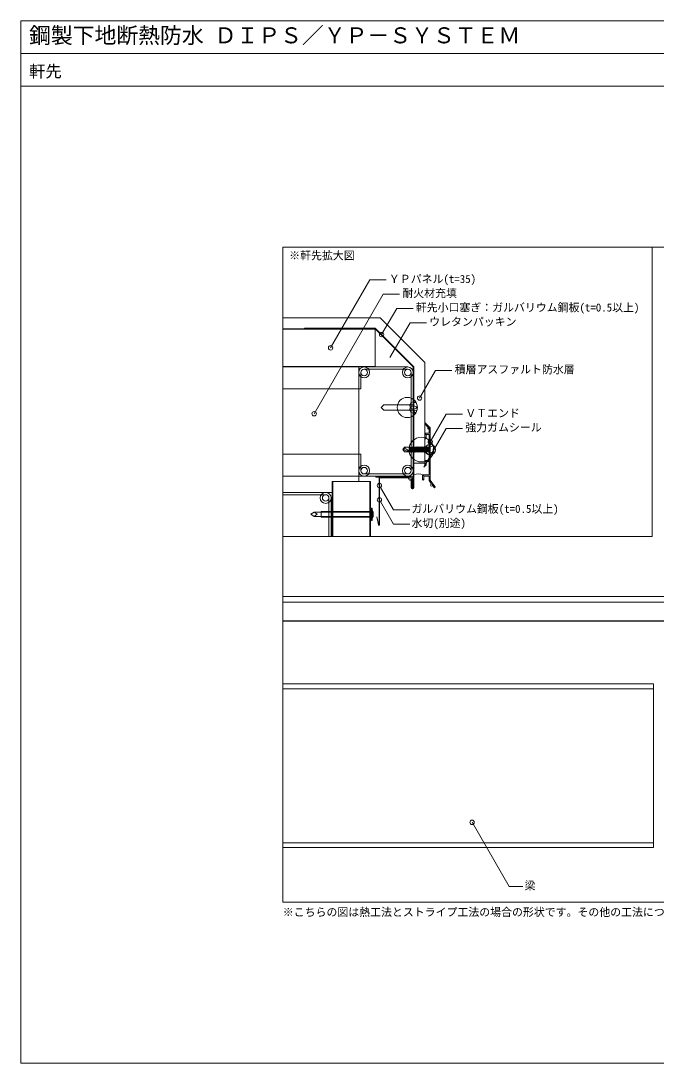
# Model space of a CAD drawing. Units: millimetres, scale not verified. Extents: x -1380 to 1380, y -955 to 955.
# Drawn here: x -1380 to -216, y -955 to 955 of the extents above; entities that cross this region are included whole.
import ezdxf
from ezdxf.enums import TextEntityAlignment as Align

# ---------------------------------------------------------------- set-up
doc = ezdxf.new("R2010")
doc.units = ezdxf.units.MM
doc.header["$LTSCALE"] = 3
for name, color, linetype, lineweight in [('0-0_0', 7, 'Continuous', 18), ('0-1_HATCH', 9, 'Continuous', 18), ('0-3_BOUSUI', 1, 'Continuous', 18), ('0-4_MOJI', 7, 'Continuous', 18), ('0-5_KANAMONO_SCREW', 4, 'Continuous', 18), ('0-6_dannnetu', 6, 'Continuous', 18), ('0-7_KANAMONO', 5, 'Continuous', 18), ('0-8_TEKKOTU', 7, 'Continuous', 18), ('0-9_doubuti', 5, 'Continuous', 18), ('0-A_bo-do', 3, 'Continuous', 18), ('0-B_WAKU', 7, 'Continuous', 18)]:
    doc.layers.add(name, color=color, linetype=linetype, lineweight=lineweight)
doc.styles.add('ＭＳ ゴシック', font='')
doc.styles.get('ＭＳ ゴシック').set_extended_font_data('MS Gothic')

# ---------------------------------------------------------------- blocks, each defined once
blk = doc.blocks.new('sd-n25')
at = {"layer": '0-5_KANAMONO_SCREW'}
for p, q in [((-3.75, 0), (3.75, 0)), ((-2.4, -0.5), (1.6, 0)), ((-1.9, -1), (2.009, 0)), ((-1.9, 0), (-1.9, -0.372)), ((-2.4, -1.7), (1.9, -0.6)), ((-2.4, -1.7), (2.4, -1.1)), ((-1.9, -2.2), (-2.4, -1.7)), ((-2.4, -2.9), (1.9, -1.8)), ((-2.4, -2.9), (2.4, -2.3)), ((-1.9, -3.4), (-2.4, -2.9)), ((-2.4, -4.1), (1.9, -3)), ((-2.4, -4.1), (2.4, -3.5)), ((-1.9, -4.6), (-2.4, -4.1)), ((-2.4, -5.3), (1.9, -4.2)), ((-2.4, -5.3), (2.4, -4.7)), ((-1.9, -5.8), (-2.4, -5.3)), ((-2.4, -6.5), (1.9, -5.4)), ((-2.4, -6.5), (2.4, -5.9)), ((-1.9, -7), (-2.4, -6.5)), ((-2.4, -7.7), (1.9, -6.6)), ((-2.4, -7.7), (2.4, -7.1)), ((-1.9, -8.2), (-2.4, -7.7)), ((-2.4, -8.9), (1.9, -7.8)), ((-2.4, -8.9), (2.4, -8.3)), ((-1.9, -9.4), (-2.4, -8.9)), ((-2.4, -10.1), (1.9, -9)), ((-2.4, -10.1), (2.4, -9.5)), ((-1.9, -1), (-1.9, -1.572)), ((-1.9, -2.2), (2.4, -1.1)), ((-1.9, -2.2), (-1.9, -2.772)), ((-1.9, -3.4), (2.4, -2.3)), ((-1.9, -3.4), (-1.9, -3.972)), ((-1.9, -4.6), (2.4, -3.5)), ((-1.9, -4.6), (-1.9, -5.172)), ((-1.9, -5.8), (2.4, -4.7)), ((-1.9, -5.8), (-1.9, -6.372)), ((-1.9, -7), (2.4, -5.9)), ((-1.9, -7), (-1.9, -7.572)), ((-1.9, -8.2), (2.4, -7.1)), ((-1.9, -8.2), (-1.9, -8.772)), ((-1.9, -9.4), (2.4, -8.3)), ((-1.9, -9.4), (-1.9, -9.972)), ((-1.9, -10.6), (2.4, -9.5)), ((1.9, -0.028), (1.9, -0.6)), ((2.4, -1.1), (1.9, -0.6)), ((1.9, -1.228), (1.9, -1.8)), ((2.4, -2.3), (1.9, -1.8)), ((1.9, -2.428), (1.9, -3)), ((2.4, -3.5), (1.9, -3)), ((1.9, -3.628), (1.9, -4.2)), ((2.4, -4.7), (1.9, -4.2)), ((1.9, -4.828), (1.9, -5.4)), ((2.4, -5.9), (1.9, -5.4)), ((1.9, -6.028), (1.9, -6.6)), ((2.4, -7.1), (1.9, -6.6)), ((1.9, -7.228), (1.9, -7.8)), ((2.4, -8.3), (1.9, -7.8)), ((1.9, -8.428), (1.9, -9)), ((2.4, -9.5), (1.9, -9)), ((-1.9, -10.6), (-2.4, -10.1)), ((-2.4, -11.3), (1.9, -10.2)), ((-2.4, -11.3), (2.4, -10.7)), ((-1.9, -11.8), (-2.4, -11.3)), ((-2.4, -12.5), (1.9, -11.4)), ((-2.4, -12.5), (2.4, -11.9)), ((-1.9, -13), (-2.4, -12.5)), ((-2.4, -13.7), (1.9, -12.6)), ((-2.4, -13.7), (2.4, -13.1)), ((-1.9, -14.2), (-2.4, -13.7)), ((-2.4, -14.9), (1.9, -13.8)), ((-2.4, -14.9), (2.4, -14.3)), ((-1.9, -15.4), (-2.4, -14.9)), ((-2.4, -16.1), (1.9, -15)), ((-2.4, -16.1), (2.4, -15.5)), ((-1.9, -16.6), (-2.4, -16.1)), ((-2.4, -17.3), (1.9, -16.2)), ((-2.4, -17.3), (2.4, -16.7)), ((-1.9, -17.8), (-2.4, -17.3)), ((-2.4, -18.5), (1.9, -17.4)), ((-2.4, -18.5), (2.4, -17.9)), ((-1.9, -19), (-2.4, -18.5)), ((2.15, -19), (-2.15, -19)), ((-2.15, -23.495), (-2.15, -19)), ((-1.9, -10.6), (-1.9, -11.172)), ((-1.9, -11.8), (2.4, -10.7)), ((-1.9, -11.8), (-1.9, -12.372)), ((-1.9, -13), (2.4, -11.9)), ((-1.9, -13), (-1.9, -13.572)), ((-1.9, -14.2), (2.4, -13.1)), ((-1.9, -14.2), (-1.9, -14.772)), ((-1.9, -15.4), (2.4, -14.3)), ((-1.9, -15.4), (-1.9, -15.972)), ((-1.9, -16.6), (2.4, -15.5)), ((-1.9, -16.6), (-1.9, -17.172)), ((-1.9, -17.8), (2.4, -16.7)), ((-1.9, -17.8), (-1.9, -18.372)), ((-1.9, -19), (2.4, -17.9)), ((0, -25), (2.15, -19)), ((1.9, -9.628), (1.9, -10.2)), ((2.4, -10.7), (1.9, -10.2)), ((1.9, -10.828), (1.9, -11.4)), ((2.4, -11.9), (1.9, -11.4)), ((1.9, -12.028), (1.9, -12.6)), ((2.4, -13.1), (1.9, -12.6)), ((1.9, -13.228), (1.9, -13.8)), ((2.4, -14.3), (1.9, -13.8)), ((1.9, -14.428), (1.9, -15)), ((2.4, -15.5), (1.9, -15)), ((1.9, -15.628), (1.9, -16.2)), ((2.4, -16.7), (1.9, -16.2)), ((1.9, -16.828), (1.9, -17.4)), ((2.4, -17.9), (1.9, -17.4)), ((1.9, -18.028), (1.9, -19)), ((2.15, -23.495), (2.15, -19)), ((0, -25), (-2.15, -23.495)), ((0, -25), (-0.635, -22.995)), ((0, -25), (2.15, -23.495))]:
    blk.add_line(p, q, dxfattribs=at)
for points in [[(-1.9, -1), (-2.4, -0.5), (-0.445, 0)], [(0.75, 3.175), (0.75, 2.675), (-0.75, 2.675), (-0.75, 3.175)]]:
    blk.add_lwpolyline(points, dxfattribs=at)
for centre, radius in [((0, -8.096), 11.296), ((0, -8.096), 11.296), ((-0.091, 0.076), 4.75), ((-3.75, 1), 1), ((0.091, 0.076), 4.75), ((3.75, 1), 1)]:
    blk.add_circle(centre, radius, dxfattribs=at)
for centre, radius, start, end in [((4.694, -23.742), 5.381, 118.2142, 172.01632), ((-1.206, -23.809), 0.995, 54.94761, 161.58289)]:
    blk.add_arc(centre, radius, start, end, dxfattribs=at)

msp = doc.modelspace()

# ---------------------------------------------------------------- linework, layer by layer
at = {"layer": '0-0_0'}
msp.add_line((-1380.265, 895.226), (1379.735, 895.226), dxfattribs=at)
msp.add_lwpolyline([(-900.265, -659.774), (899.735, -659.774), (899.735, 540.226), (-900.265, 540.226)], close=True, dxfattribs=at)
at = {"layer": '0-1_HATCH'}
msp.add_arc((-651.608, 102.672), 22.464, 68.122, 112.59052, dxfattribs=at)
at = {"layer": '0-3_BOUSUI'}
for p, q in [((-731.238, 390.934), (-731.238, 320.934)), ((-640.238, 144.618), (-660.238, 144.618))]:
    msp.add_line(p, q, dxfattribs=at)
for points in [[(-900.265, 410.934), (-721.822, 410.934), (-640.238, 329.35), (-640.238, 144.618)], [(-900.265, -99.774), (253.514, -99.774), (294.306, -140.566), (294.306, -234.882)]]:
    msp.add_lwpolyline(points, dxfattribs=at)
at = {"layer": '0-4_MOJI'}
for points in [[(-710.921, 480.455), (-740.921, 480.455), (-812.751, 356.041)], [(-686.281, 454.336), (-716.281, 454.336), (-842.81, 235.181)], [(-661.642, 428.216), (-691.642, 428.216), (-719.367, 380.195)], [(-637.003, 402.096), (-667.003, 402.096), (-703.94, 338.119)], [(-590.362, 314.731), (-620.362, 314.731), (-649.687, 263.939)], [(-570.913, 234.603), (-600.913, 234.603), (-630.238, 183.811)], [(-570.913, 208.483), (-600.913, 208.483), (-641.867, 137.55)], [(-667.601, 59.266), (-697.601, 59.266), (-723.738, 104.536)], [(-667.601, 33.147), (-697.601, 33.147), (-723.738, 78.416)], [(-460.273, -631.233), (-485.492, -631.233), (-553.479, -513.476)]]:
    msp.add_lwpolyline(points, dxfattribs=at)
for centre in [(-719.367, 380.195), (-719.367, 380.195), (-812.751, 356.041), (-812.751, 356.041), (-649.687, 263.939), (-842.81, 235.181), (-842.81, 235.181), (-630.238, 183.811), (-723.138, 103.497), (-723.138, 77.377), (-553.479, -513.476)]:
    msp.add_circle(centre, 4, dxfattribs=at)
at = {"layer": '0-5_KANAMONO_SCREW'}
for points in [[(-660.238, 251.788), (-715.238, 251.788), (-720.238, 246.788), (-715.238, 241.788), (-660.238, 241.788)], [(-657.638, 237.788), (-660.238, 237.788), (-660.238, 255.788), (-657.638, 255.788), (-656.27, 255.245)]]:
    msp.add_lwpolyline(points, dxfattribs=at)
for centre, radius in [((-672.146, 246.788), 18.5), ((-660.934, 250.411), 6.717), ((-660.934, 243.165), 6.717), ((-657.701, 239.943), 2.156)]:
    msp.add_circle(centre, radius, dxfattribs=at)
at = {"layer": '0-6_dannnetu'}
for p, q in [((-900.265, 390.934), (-731.238, 390.934)), ((-900.265, 389.934), (-731.238, 389.934)), ((-661.238, 320.934), (-731.238, 390.934)), ((-900.265, 321.634), (-731.238, 321.634)), ((-900.265, 320.934), (-731.238, 320.934)), ((-900.265, -109.774), (248.806, -109.774)), ((-900.265, -110.274), (248.806, -110.274)), ((-900.265, -144.424), (248.806, -144.424)), ((-900.265, -144.774), (248.806, -144.774))]:
    msp.add_line(p, q, dxfattribs=at)
msp.add_lwpolyline([(-900.265, 90.934), (-809.738, 90.934), (-809.738, 110.934), (-761.238, 110.934), (-761.238, 320.934), (-900.265, 320.934)], close=True, dxfattribs=at)
at = {"layer": '0-7_KANAMONO'}
for p, q in [((-639.555, 218.835), (-630.355, 209.635)), ((-640.238, 190.718), (-640.238, 198.518)), ((-640.238, 140.718), (-640.238, 148.518)), ((-665.738, 120.934), (-729.738, 120.934)), ((-729.738, 118.934), (-729.738, 120.934)), ((-729.738, 118.934), (-665.738, 118.934)), ((-644.238, 114.718), (-644.238, 122.518)), ((-663.238, 98.934), (-662.238, 98.934)), ((-662.238, 97.934), (-663.238, 97.934)), ((-622.993, 99.934), (-625.955, 104.081)), ((-723.738, 30.934), (-724.538, 30.934)), ((-724.333, 31.534), (-723.938, 31.534))]:
    msp.add_line(p, q, dxfattribs=at)
for points in [[(-661.238, 99.934), (-661.238, 320.934), (-731.238, 390.934), (-860.238, 390.934), (-860.238, 391.934), (-731.107, 391.934), (-660.238, 321.065), (-660.238, 99.934)], [(-632.589, 209.041), (-640.238, 216.69), (-640.238, 218.552)], [(-632.638, 199.518), (-639.238, 199.518), (-632.238, 199.518), (-632.238, 208.193)], [(-639.238, 149.518), (-632.238, 149.518), (-632.238, 197.518), (-637.838, 197.518), (-637.838, 190.718)], [(-630.238, 209.352), (-630.238, 170.118), (-630.838, 169.518), (-630.238, 168.918), (-630.238, 113.518), (-621.365, 101.097)], [(-643.238, 123.518), (-632.238, 123.518), (-632.238, 147.518), (-637.838, 147.518), (-637.838, 140.718)], [(-723.738, 31.734), (-723.738, 118.334), (-671.066, 118.334), (-670.866, 117.734)], [(-670.866, 117.734), (-723.138, 117.734), (-723.138, 31.534)], [(-665.238, 99.934), (-665.238, 115.227), (-664.238, 115.227), (-664.238, 99.934)], [(-663.738, 116.934), (-663.738, 100.934), (-661.738, 100.934), (-661.738, 116.934)], [(-627.615, 106.406), (-632.238, 112.877), (-632.238, 121.118), (-641.838, 121.118), (-641.838, 114.718)], [(-725.138, 31.534), (-728.219, 46.335), (-727.712, 46.335), (-724.528, 31.692)]]:
    msp.add_lwpolyline(points, dxfattribs=at)
for centre, radius in [((-639.838, 218.552), 0.4), ((-639.238, 198.518), 1), ((-639.038, 190.718), 1.2), ((-633.438, 208.193), 1.2), ((-630.638, 209.352), 0.4), ((-639.238, 148.518), 1), ((-639.038, 140.718), 1.2), ((-665.738, 116.934), 4), ((-665.738, 116.934), 2), ((-643.238, 122.518), 1), ((-643.038, 114.718), 1.2), ((-663.238, 99.934), 2), ((-662.238, 99.934), 2), ((-663.238, 99.934), 1), ((-662.238, 99.934), 1), ((-627.924, 104.43), 2), ((-622.179, 100.515), 1), ((-724.538, 31.534), 0.6), ((-724.333, 31.734), 0.2), ((-723.738, 31.534), 0.6), ((-723.938, 31.734), 0.2)]:
    msp.add_circle(centre, radius, dxfattribs=at)
at = {"layer": '0-8_TEKKOTU'}
for p, q in [((-221.194, -259.774), (-900.265, -259.774)), ((-221.194, -259.774), (-221.194, -559.774)), ((-221.194, -268.774), (-900.265, -268.774)), ((-221.194, -550.774), (-900.265, -550.774)), ((-221.194, -559.774), (-900.265, -559.774))]:
    msp.add_line(p, q, dxfattribs=at)
at = {"layer": '0-9_doubuti'}
for p, q in [((-761.238, 280.934), (-761.238, 310.934)), ((-751.238, 320.934), (-671.238, 320.934)), ((-671.238, 316.934), (-751.238, 316.934)), ((-665.238, 130.934), (-665.238, 310.934)), ((-661.238, 310.934), (-661.238, 130.934)), ((-900.265, 280.934), (-757.238, 280.934)), ((-900.265, 160.934), (-757.238, 160.934)), ((-900.265, 120.934), (-751.238, 120.934)), ((-751.238, 124.934), (-671.238, 124.934)), ((-671.238, 120.934), (-751.238, 120.934)), ((-900.265, 90.934), (-821.738, 90.934)), ((-821.738, 86.934), (-900.265, 86.934)), ((-815.738, 10.088), (-815.738, 80.934)), ((-811.738, 80.934), (-811.738, 10.088))]:
    msp.add_line(p, q, dxfattribs=at)
for points in [[(-757.238, 310.934), (-757.238, 280.934), (-761.238, 280.934)], [(-761.238, 130.934), (-761.238, 160.934), (-757.238, 160.934), (-757.238, 130.934)]]:
    msp.add_lwpolyline(points, dxfattribs=at)
for centre, radius in [((-751.238, 310.934), 10), ((-751.238, 310.934), 6), ((-671.238, 310.934), 10), ((-671.238, 310.934), 6), ((-751.238, 130.934), 10), ((-751.238, 130.934), 6), ((-671.238, 130.934), 10), ((-671.238, 130.934), 6), ((-821.738, 80.934), 10), ((-821.738, 80.934), 6)]:
    msp.add_circle(centre, radius, dxfattribs=at)
at = {"layer": '0-A_bo-do'}
for p, q in [((-809.738, 10.088), (-809.738, 110.934)), ((-808.738, 110.934), (-808.738, 10.088)), ((-740.738, 10.088), (-740.738, 110.934)), ((-739.738, 62.434), (-739.738, 39.434)), ((-738.938, 62.434), (-739.738, 62.434)), ((-738.938, 62.434), (-738.938, 39.434)), ((-737.9, 62.434), (-738.938, 61.434)), ((-737.9, 62.434), (-737.9, 39.434)), ((-736.338, 62.434), (-737.9, 62.434)), ((-736.338, 62.434), (-736.338, 39.434)), ((-848.738, 50.934), (-842.88, 54.964)), ((-842.88, 46.904), (-848.738, 50.934)), ((-829.738, 54.964), (-842.88, 54.964)), ((-837.023, 50.934), (-842.88, 54.964)), ((-842.88, 46.904), (-837.023, 50.934)), ((-829.738, 46.904), (-842.88, 46.904)), ((-809.738, 56.231), (-829.738, 56.231)), ((-829.738, 56.231), (-829.738, 45.637)), ((-739.738, 54.964), (-829.738, 54.964)), ((-739.738, 46.904), (-829.738, 46.904)), ((-829.738, 45.637), (-809.738, 45.637)), ((-810.738, 56.231), (-739.738, 56.231)), ((-810.738, 45.637), (-739.738, 45.637)), ((-738.938, 39.434), (-739.738, 39.434)), ((-738.938, 53.534), (-735.17, 55.997)), ((-735.17, 45.871), (-738.938, 48.334)), ((-737.9, 39.434), (-738.938, 40.434)), ((-736.338, 39.434), (-737.9, 39.434))]:
    msp.add_line(p, q, dxfattribs=at)
msp.add_lwpolyline([(-809.738, 110.934), (-739.738, 110.934), (-739.738, 10.088)], dxfattribs=at)
msp.add_arc((-755.131, 50.934), 20.593, 335.8662, 24.1338, dxfattribs=at)
at = {"layer": '0-B_WAKU'}
for points in [[(1379.735, 835.226), (-1380.265, 835.226), (-1380.265, 955.226), (1379.735, 955.226)], [(-1380.265, -954.774), (1379.735, -954.774), (1379.735, 955.226), (-1380.265, 955.226)], [(-900.265, 540.226), (-223.226, 540.226), (-223.226, 10.088), (-900.265, 10.088)]]:
    msp.add_lwpolyline(points, close=True, dxfattribs=at)

# ---------------------------------------------------------------- block references
at = {"layer": '0-5_KANAMONO_SCREW', "xscale": 2, "yscale": 2, "rotation": 270}
msp.add_blockref('sd-n25', (-630.238, 169.518), dxfattribs=at)

# ---------------------------------------------------------------- texts
at = {"layer": '0-4_MOJI', "style": 'ＭＳ ゴシック'}
for s, p in [('※軒先拡大図', (-888.627, 513.484)), ('ＹＰパネル(t=35)', (-705.921, 470.455)), ('耐火材充填', (-681.281, 444.336)), ('軒先小口塞ぎ：ガルバリウム鋼板(t=0.5以上)', (-656.642, 418.216)), ('ウレタンパッキン', (-632.003, 392.096)), ('積層アスファルト防水層', (-585.362, 304.731)), ('ＶＴエンド', (-565.913, 224.603)), ('強力ガムシール', (-565.913, 198.483)), ('ガルバリウム鋼板(t=0.5以上)', (-664.601, 49.266)), ('水切(別途)', (-664.601, 23.147)), ('梁', (-457.273, -641.233)), ('※こちらの図は熱工法とストライプ工法の場合の形状です。その他の工法については出入隅の形状等一部が異なります。', (-900.265, -689.774))]:
    msp.add_text(s, height=14.66, dxfattribs=at).set_placement(p, align=Align.BOTTOM_LEFT)
at = {"layer": '0-B_WAKU', "style": 'ＭＳ ゴシック'}
for s, height, p in [('鋼製下地断熱防水 ＤＩＰＳ／ＹＰ－ＳＹＳＴＥＭ', 29.33, (-1365.265, 905.226)), ('軒先', 21.99, (-1365.265, 845.226))]:
    msp.add_text(s, height=height, dxfattribs=at).set_placement(p, align=Align.BOTTOM_LEFT)

doc.saveas('drawing.dxf')
